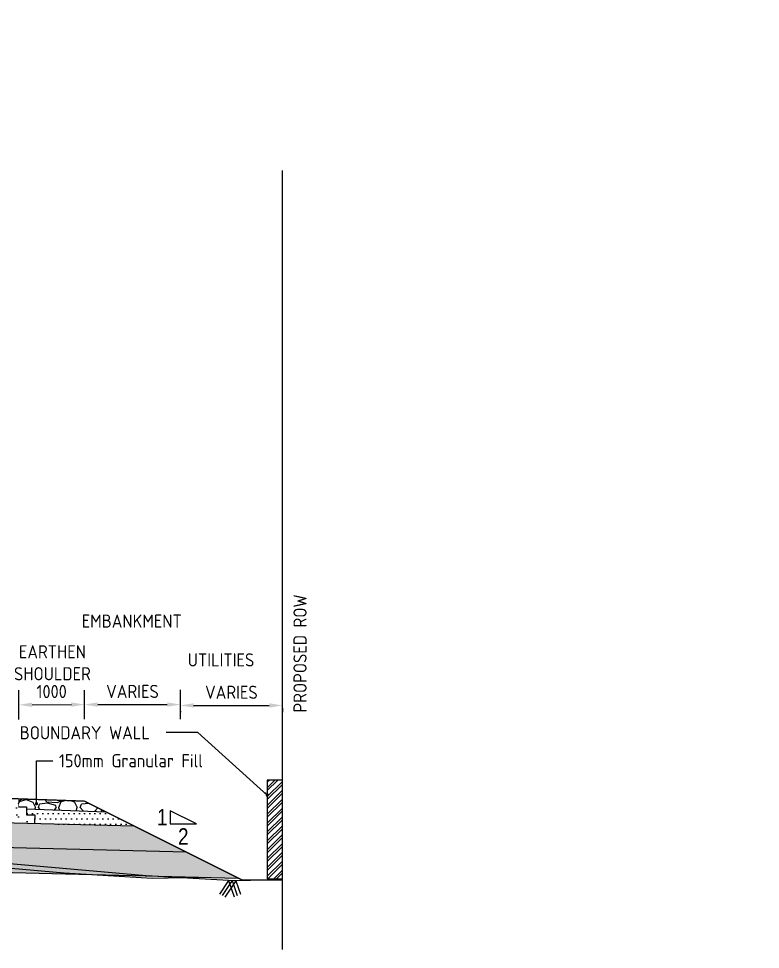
# Model space of a CAD drawing. Header units: millimetres. Extents: x 207528 to 778454, y -364692 to 101323.
# Drawn here: x 549944 to 561223, y -277530 to -263378 of the extents above; entities that cross this region are included whole.
import ezdxf

# ---------------------------------------------------------------- set-up
doc = ezdxf.new("R2010")
doc.units = ezdxf.units.MM
for name, color, linetype in [('Dim', 253, 'Continuous'), ('Dimension', 253, 'Continuous'), ('hatch', 253, 'Continuous'), ('Proposed ROW', 241, 'MNEW')]:
    doc.layers.add(name, color=color, linetype=linetype)
doc.layers.add('Text small', color=1, linetype='Continuous', lineweight=20)
doc.styles.add('DIM', font='ARIALN.TTF', dxfattribs={"height": 250})
doc.styles.add('isocp 100', font='isocp.shx', dxfattribs={"height": 200})
doc.styles.get("Standard").update_dxf_attribs({"font": 'arial.ttf'})
doc.linetypes.add('MNEW', pattern='A,26.152623,-1.048632,["PROW",Standard,S=1.75,R=0,X=0,Y=-0.975095],-7.693777,26.152623', length=61.047655)
doc.dimstyles.new('new', dxfattribs={"dimtxt": 150, "dimasz": 150, "dimexe": 100, "dimexo": 0.1, "dimgap": 0.09, "dimtad": 0, "dimtih": 1, "dimtoh": 1, "dimdec": 0, "dimzin": 0, "dimdsep": 46, "dimtxsty": 'DIM', "dimcen": 0.09, "dimclrd": 256, "dimclrt": 252, "dimadec": 0, "dimazin": 0, "dimtfac": 1, "dimtdec": 0, "dimtofl": 0, "dimtmove": 0, "dimatfit": 3, "dimfxl": 1, "dimtolj": 1, "dimtzin": 0, "dimlwd": -1, "dimarcsym": 0})
doc.dimstyles.new('NH30A_100', dxfattribs={"dimscale": 100, "dimtxt": 2, "dimasz": 2, "dimexe": 1, "dimexo": 1, "dimgap": 1, "dimtad": 1, "dimdec": 0, "dimdsep": 46, "dimtxsty": 'isocp 100', "dimcen": 0.5, "dimclrd": 47, "dimclre": 47, "dimclrt": 1, "dimadec": 0, "dimazin": 0, "dimtfac": 1, "dimtdec": 0, "dimtmove": 0, "dimatfit": 3, "dimfxl": 1, "dimtolj": 1, "dimtzin": 0, "dimarcsym": 0})

# ---------------------------------------------------------------- blocks, each defined once
blk = doc.blocks.new('*D690')
at = {"layer": 'Defpoints', "color": 0, "transparency": 16777216}
for p in [(530087, -263720), (530077, -265355), (530087, -265355)]:
    blk.add_point(p, dxfattribs=at)
at = {"layer": 'Text small', "color": 47, "lineweight": -2, "transparency": 16777216}
for p, q in [((530077, -265255), (530077, -263620)), ((530087, -265255), (530087, -263620)), ((529877, -263720), (529677, -263720)), ((530077, -263720), (530087, -263720)), ((530287, -263720), (532227, -263720))]:
    blk.add_line(p, q, dxfattribs=at)
at = {"layer": 'Text small', "color": 47, "transparency": 16777216}
for points in [[(529877, -263686), (529877, -263753), (530077, -263720)], [(530287, -263686), (530287, -263753), (530087, -263720)]]:
    blk.add_solid(points, dxfattribs=at)
at = {"layer": 'Text small', "color": 1, "transparency": 16777216, "insert": (531357, -263510), "char_height": 200, "width": 159266.94, "attachment_point": 5, "style": 'isocp 100'}
blk.add_mtext('\\A1;10 (EXP. GAP)', dxfattribs=at)
blk = doc.blocks.new('*D818')
at = {"layer": 'Defpoints', "color": 0, "transparency": 16777216}
for p in [(530077, -263720), (530077, -265355), (530087, -265355)]:
    blk.add_point(p, dxfattribs=at)
at = {"layer": 'Text small', "color": 47, "lineweight": -2, "transparency": 16777216}
for p, q in [((530077, -265255), (530077, -263620)), ((530087, -265255), (530087, -263620)), ((529877, -263720), (527937, -263720)), ((530087, -263720), (530077, -263720)), ((530287, -263720), (530487, -263720))]:
    blk.add_line(p, q, dxfattribs=at)
at = {"layer": 'Text small', "color": 47, "transparency": 16777216}
for points in [[(529877, -263686), (529877, -263753), (530077, -263720)], [(530287, -263686), (530287, -263753), (530087, -263720)]]:
    blk.add_solid(points, dxfattribs=at)
at = {"layer": 'Text small', "color": 1, "transparency": 16777216, "insert": (528807, -263510), "char_height": 200, "width": 159266.94, "attachment_point": 5, "style": 'isocp 100'}
blk.add_mtext('\\A1;10 (EXP. GAP)', dxfattribs=at)
blk = doc.blocks.new('*D814')
at = {"layer": 'Defpoints', "color": 0, "transparency": 16777216}
for p in [(552405, -273808), (553955, -273764), (553955, -273821)]:
    blk.add_point(p, dxfattribs=at)
at = {"layer": 'Text small', "color": 47, "lineweight": -2, "transparency": 16777216}
for p, q in [((552605, -273821), (553755, -273821)), ((552405, -273908), (552405, -273921)), ((553955, -273864), (553955, -273921))]:
    blk.add_line(p, q, dxfattribs=at)
at = {"layer": 'Text small', "color": 47, "transparency": 16777216}
for points in [[(552605, -273788), (552605, -273855), (552405, -273821)], [(553755, -273788), (553755, -273855), (553955, -273821)]]:
    blk.add_solid(points, dxfattribs=at)
at = {"layer": 'Text small', "color": 1, "transparency": 16777216, "insert": (553180, -273621), "char_height": 200, "attachment_point": 5, "style": 'isocp 100'}
blk.add_mtext('\\A1;VARIES', dxfattribs=at)
blk = doc.blocks.new('*D816')
at = {"layer": 'Defpoints', "color": 0, "transparency": 16777216}
for p in [(549948, -273812), (550947, -273808), (550947, -273808)]:
    blk.add_point(p, dxfattribs=at)
at = {"layer": 'Text small', "color": 47, "lineweight": -2, "transparency": 16777216}
blk.add_line((550148, -273811), (550747, -273809), dxfattribs=at)
at = {"layer": 'Text small', "color": 47, "transparency": 16777216}
for points in [[(550148, -273778), (550148, -273844), (549948, -273812)], [(550747, -273775), (550747, -273842), (550947, -273808)]]:
    blk.add_solid(points, dxfattribs=at)
at = {"layer": 'Text small', "color": 1, "transparency": 16777216, "insert": (550447, -273610), "char_height": 200, "attachment_point": 5, "rotation": 0.216, "style": 'isocp 100'}
blk.add_mtext('\\A1;1000', dxfattribs=at)
blk = doc.blocks.new('*D817')
at = {"layer": 'Defpoints', "color": 0, "transparency": 16777216}
for p in [(550947, -273808), (552405, -273808), (552405, -273808)]:
    blk.add_point(p, dxfattribs=at)
at = {"layer": 'Text small', "color": 47, "lineweight": -2, "transparency": 16777216}
blk.add_line((551147, -273808), (552205, -273808), dxfattribs=at)
at = {"layer": 'Text small', "color": 47, "transparency": 16777216}
for points in [[(551147, -273775), (551147, -273842), (550947, -273808)], [(552205, -273775), (552205, -273841), (552405, -273808)]]:
    blk.add_solid(points, dxfattribs=at)
at = {"layer": 'Text small', "color": 1, "transparency": 16777216, "insert": (551676, -273608), "char_height": 200, "attachment_point": 5, "rotation": 0.0092, "style": 'isocp 100'}
blk.add_mtext('\\A1;VARIES', dxfattribs=at)

msp = doc.modelspace()

# ---------------------------------------------------------------- hatches: boundary and pattern name
at = {"layer": 'Dim'}
h = msp.add_hatch(dxfattribs=at)
h.set_pattern_fill('ANSI32', scale=10)
h.set_pattern_definition([(45, (190409.82, -331801.38), (-67.35192, 67.35192), []), (45, (190454.72, -331801.38), (-67.35192, 67.35192), [])])
h.paths.add_polyline_path([(553955.4, -276455.9), (553955.4, -274955.9), (553725.4, -274955.9), (553725.4, -276455.9)])
h = msp.add_hatch(dxfattribs=at)
h.set_pattern_fill('AR-CONC', color=256, scale=3)
h.set_pattern_definition([(50, (415973.2, -288765.1), (546.554, -47.8173), [57.15, -628.65]), (355, (415973.2, -288765.1), (-105.7303, 573.1705), [45.72, -502.9218]), (100.45144, (416018.76, -288769.1), (440.8237, 525.3533), [48.57, -534.2707]), (46.1842, (415973.2, -288612.7), (813.237, -126.127), [85.725, -942.975]), (96.63556, (416041, -288623.2), (712.2124, 742.2784), [72.855, -801.407]), (351.18415, (415973.2, -288612.7), (712.2124, 742.2784), [68.58, -754.379]), (21, (416049.4, -288650.8), (454.8432, -306.7956), [57.15, -628.65]), (326, (416049.4, -288650.8), (185.406, 552.564), [45.72, -502.92]), (71.45144, (416087.3, -288676.36), (640.2493, 245.7683), [48.57, -534.2698]), (37.5, (415973.22, -288765.1), (9.2658, 253.66512), [0, -496.824, 0, -510.54, 0, -504.825]), (7.5, (415973.22, -288765.1), (200.459, 300.5417), [0, -291.084, 0, -485.394, 0, -192.405]), (327.5, (415803.3, -288765.1), (406.7718, -17.18623), [0, -190.5, 0, -594.36, 0, -788.67]), (317.5, (415727.1, -288765.1), (444.3875, 76.2795), [0, -247.65, 0, -394.716, 0, -560.07])])
h.paths.add_polyline_path([(550091.1, -275364.7), (548670.2, -275329.2), (547772.4, -275400.6), (546589.2, -275456.6), (545050.7, -275464.5), (543748, -275403.6), (542581.9, -275385.4), (542581.9, -275436.8), (550091.1, -275614.8)])
h.paths.add_polyline_path([(548670.2, -275329.2), (543091.1, -275189.7), (542581.9, -275177), (542581.9, -275385.4), (543748, -275403.6), (545050.7, -275464.5), (546589.2, -275456.6), (547772.4, -275400.6)])
at = {"layer": 'hatch'}
h = msp.add_hatch(dxfattribs=at)
h.set_pattern_fill('GRAVEL', color=11, scale=25)
h.set_pattern_definition([(228.012788, (200628.105, -342686.773), (-5080.0000004, -5714.9999996), [85.4304, -8457.6209]), (184.969741, (200570.955, -342750.273), (7619.999997, 635.0000362), [146.6012, -14513.5122]), (132.510447, (200424.905, -342762.973), (6350.0000027, -6984.9999976), [103.3704, -10233.6807]), (267.273689, (200177.255, -342921.723), (635.0000013, 12700), [133.5011, -13216.6094]), (292.833654, (200170.905, -343055.073), (-3175.0000003, 7620), [130.9084, -12959.9519]), (357.273689, (200221.705, -343175.723), (-12700, 635.0000013), [133.5011, -13216.6094]), (37.6942405, (200355.055, -343182.073), (-8254.9999996, -6350.0000005), [176.5484, -17478.2788]), (72.255328, (200494.755, -343074.123), (4445.0000012, 13969.9999996), [166.6799, -16501.3142]), (121.429566, (200545.555, -342915.373), (-5080.0000007, 8254.9999996), [133.9532, -13261.3864]), (175.236358, (200475.705, -342801.073), (6985, -635.000001), [152.9283, -7493.4842]), (222.397438, (200323.305, -342788.373), (-7619.9999998, -6985.0000003), [197.7695, -19579.1931]), (138.814075, (200805.905, -342928.07), (-4445, 3810), [67.5011, -6682.6415]), (171.469234, (200755.105, -342883.623), (8255.0000002, -1269.9999986), [128.4205, -12713.6597]), (225, (200628.1, -342864.57), (-9e-14, -635), [89.8023, -808.2233]), (203.19859, (200583.655, -342788.37), (3175, 1270), [48.3603, -4787.6556]), (291.80141, (200539.2, -342807.42), (-635, 1905), [68.3914, -3351.1882]), (30.963757, (200564.6, -342870.92), (1905, 1270), [111.0799, -3591.5745]), (161.56505, (200659.85, -342813.77), (1270, -635), [80.3218, -1927.7245]), (16.38954, (200170.905, -342807.423), (6350, 1905), [112.522, -11139.7067]), (70.346176, (200278.855, -342775.673), (-2540, -6985), [94.3997, -9345.5539]), (293.19859, (200659.855, -342686.77), (-1270, 3175), [96.72, -4739.2959]), (343.61046, (200697.955, -342775.673), (-6350, 1904.9999996), [112.522, -11139.7067]), (339.443955, (200170.905, -343201.12), (-3175, 1270), [108.5088, -5316.9336]), (294.77514, (200272.505, -343239.223), (-3175.000004, 6984.9999983), [90.918, -9000.8983]), (66.80141, (200666.205, -343321.77), (1270, 3175), [96.72, -4739.2959]), (17.354025, (200704.305, -343232.873), (-8255, -2540.0000005), [106.4457, -10538.094]), (69.443955, (200355.055, -343321.77), (-1270, -3175), [54.2544, -5371.188]), (101.309932, (200628.1, -343321.77), (-635, 2540), [32.3787, -3205.4987]), (165.963757, (200621.75, -343290.02), (1905, -635), [130.9084, -2487.2636]), (186.009006, (200494.755, -343258.273), (6350, 635.0000003), [121.3167, -12010.3412]), (303.69007, (200564.6, -342928.07), (-635, 1270), [91.581, -2197.9441]), (353.1572266, (200615.405, -343004.273), (10795, -1269.9999994), [159.8892, -15829.0023]), (60.945396, (200774.155, -343023.32), (-2540, -4445), [65.3771, -6472.3481]), (90, (200805.9, -342966.2), (-635, 635), [38.1, -596.9]), (120.256437, (200482.055, -343239.223), (2539.9999997, -4445), [88.2167, -8733.4852]), (48.012787, (200437.605, -343163.023), (5080.0000004, 5714.9999996), [170.8607, -8372.1905]), (0, (200551.9, -343036), (635, 635), [165.1, -469.9]), (325.304846, (200717.005, -343036.023), (6350.0000024, -4444.9999966), [100.4024, -9939.8292]), (254.054604, (200799.555, -343093.17), (-635, -2540), [92.4573, -4530.4125]), (207.645975, (200774.155, -343182.073), (-12065.0000004, -6349.9999992), [150.5363, -14903.1161]), (175.426079, (200640.805, -343251.923), (-8255, 635), [159.2574, -15766.4616])])
h.paths.add_polyline_path([(551266.2, -275437.4), (550943.3, -275276), (549944.3, -275241), (549943.8, -275241), (549943.8, -275361.1), (550064.4, -275361.1), (550064.4, -275395.3)])
h = msp.add_hatch(dxfattribs=at)
h.set_pattern_fill('DOTS', scale=50)
h.set_pattern_definition([(0, (461372.26, -352222.02), (39.6875, 79.375), [0, -79.375])])
h.paths.add_polyline_path([(551701.7, -275655), (551251.1, -275436.8), (550064.4, -275386.5), (550064.4, -275404.9), (550064.4, -275412.9), (550064.4, -275423.6), (550064.4, -275436.9), (550064.4, -275486.1), (550189.4, -275486.1), (550186.1, -275617.2)])
h = msp.add_hatch(dxfattribs=at)
h.set_pattern_fill('GRAVEL', color=11, scale=25)
h.set_pattern_definition([(228.012788, (416430.416, -288130.096), (-5080, -5715), [85.4304, -8457.621]), (184.96974, (416373.266, -288193.596), (7619.999997, 635.000036), [146.6012, -14513.5122]), (132.510447, (416227.216, -288206.296), (6350.000003, -6984.999998), [103.3704, -10233.6807]), (267.27369, (415979.566, -288365.046), (635.000001, 12700), [133.501, -13216.6094]), (292.833654, (415973.216, -288498.396), (-3175, 7620), [130.9084, -12959.952]), (357.27369, (416024.016, -288619.046), (-12700, 635.000001), [133.501, -13216.6094]), (37.69424, (416157.366, -288625.396), (-8254.9999996, -6350.0000005), [176.5484, -17478.2788]), (72.255328, (416297.066, -288517.446), (4445.000001, 13969.9999996), [166.68, -16501.3142]), (121.429566, (416347.866, -288358.696), (-5080.000001, 8254.9999996), [133.9532, -13261.3864]), (175.23636, (416278.016, -288244.396), (6985, -635.000001), [152.9283, -7493.4842]), (222.397438, (416125.616, -288231.696), (-7619.9999998, -6985.0000003), [197.7695, -19579.193]), (138.814075, (416608.216, -288371.396), (-4445, 3810), [67.501, -6682.6415]), (171.469234, (416557.416, -288326.946), (8255, -1269.9999986), [128.4205, -12713.6597]), (225, (416430.4, -288307.9), (-9e-14, -635), [89.8023, -808.2233]), (203.19859, (416385.97, -288231.7), (3175, 1270), [48.3603, -4787.6556]), (291.80141, (416341.52, -288250.75), (-635, 1905), [68.3914, -3351.1882]), (30.96376, (416366.92, -288314.25), (1905, 1270), [111.08, -3591.5745]), (161.56505, (416462.17, -288257.1), (1270, -635), [80.3218, -1927.7245]), (16.38954, (415973.216, -288250.746), (6350, 1905), [112.522, -11139.7067]), (70.346176, (416081.166, -288218.996), (-2540, -6985), [94.3997, -9345.554]), (293.19859, (416462.17, -288130.1), (-1270, 3175), [96.72, -4739.296]), (343.61046, (416500.266, -288218.996), (-6350, 1905), [112.522, -11139.7067]), (339.443955, (415973.216, -288644.446), (-3175, 1270), [108.5088, -5316.9336]), (294.77514, (416074.816, -288682.546), (-3175.000004, 6984.999998), [90.918, -9000.8983]), (66.80141, (416468.52, -288765.1), (1270, 3175), [96.72, -4739.296]), (17.354025, (416506.616, -288676.196), (-8255, -2540.000001), [106.4457, -10538.094]), (69.443955, (416157.366, -288765.096), (-1270, -3175), [54.2544, -5371.188]), (101.30993, (416430.42, -288765.1), (-635, 2540), [32.3787, -3205.4987]), (165.96376, (416424.07, -288733.35), (1905, -635), [130.9084, -2487.2636]), (186.009006, (416297.066, -288701.596), (6350, 635), [121.3167, -12010.3412]), (303.69007, (416366.92, -288371.4), (-635, 1270), [91.581, -2197.944]), (353.157227, (416417.716, -288447.596), (10795, -1269.9999994), [159.8892, -15829.0023]), (60.945396, (416576.466, -288466.646), (-2540, -4445), [65.377, -6472.348]), (90, (416608.2, -288409.5), (-635, 635), [38.1, -596.9]), (120.256437, (416284.366, -288682.546), (2540, -4445), [88.2167, -8733.4852]), (48.012787, (416239.916, -288606.346), (5080, 5715), [170.8607, -8372.1905]), (0, (416354.2, -288479.35), (635, 635), [165.1, -469.9]), (325.304846, (416519.316, -288479.346), (6350.000002, -4444.999997), [100.4024, -9939.8292]), (254.054604, (416601.87, -288536.5), (-635, -2540), [92.4573, -4530.4125]), (207.645975, (416576.466, -288625.396), (-12065.0000004, -6349.999999), [150.5363, -14903.116]), (175.426079, (416443.116, -288695.246), (-8255, 635), [159.2574, -15766.4616])])
h.paths.add_polyline_path([(551701.7, -275655), (552492.1, -276050.2), (542581.9, -275802.4), (542581.9, -275427)])
h = msp.add_hatch(dxfattribs=at)
h.set_pattern_fill('DOTS', color=25, scale=50)
h.set_pattern_definition([(0, (415973.22, -288765.1), (39.6875, 79.375), [0, -79.375])])
h.paths.add_polyline_path([(552492.1, -276050.2), (553281.5, -276444.8), (542581.9, -276177.3), (542581.9, -275802.4), (542718.1, -275805.8)])

# ---------------------------------------------------------------- linework, layer by layer
for points, const_width in [([(549944.3, -275241), (542955.4, -275066.3)], 20), ([(549944.3, -275241), (550943.3, -275276)], 20), ([(549943.8, -275241.1), (549943.8, -275361.1)], 10), ([(550943.3, -275276), (553341.4, -276474.7)], 20), ([(553341.4, -276474.7), (553955.4, -276474.7)], 20)]:
    msp.add_lwpolyline(points, dxfattribs=dict(const_width=const_width))
for points in [[(549944.4, -275361.1), (550064.4, -275361.1)], [(550064.4, -275361.1), (550064.4, -275486.1), (550189.4, -275486.1), (550186.1, -275617.2)], [(551701.7, -275655), (542581.9, -275427)], [(550064.4, -275395.3), (551266.2, -275437.4)], [(552492.1, -276050.2), (542581.9, -275802.4)], [(542581.9, -276177.3), (553281.5, -276444.8)]]:
    msp.add_lwpolyline(points)
at = {"layer": 'Dim'}
for points in [[(549947.8, -274033.3), (549947.8, -273590)], [(550947.4, -274029.7), (550947.4, -273586.4)], [(552404.7, -274029.3), (552404.7, -273586)], [(553138.1, -276482.3), (552998.4, -276689.9)], [(553193, -276480.5), (553039.6, -276708.5)], [(553248.2, -276488.1), (553081.1, -276736.4)], [(553138.1, -276482.3), (553221.6, -276733.6)], [(553193, -276480.5), (553268.7, -276708.5)], [(553248.2, -276488.1), (553316.2, -276692.7)]]:
    msp.add_lwpolyline(points, dxfattribs=at)
at = {"layer": 'Dim', "color": 7}
msp.add_lwpolyline([(553955.4, -276455.9), (553955.4, -274955.9), (553725.4, -274955.9), (553725.4, -276455.9)], close=True, dxfattribs=at)
at = {"layer": 'Dim'}
msp.add_lwpolyline([(552249.6, -275421.6), (552249.6, -275621.6), (552649.6, -275621.6)], close=True, dxfattribs=at)
at = {"layer": 'Dimension', "linetype": 'Continuous', "ltscale": 10, "flags": 128}
for points in [[(553955.4, -276474.7), (553225.2, -276487.4), (551884.5, -276409.8), (549693.8, -276217.2), (548674.2, -276188.4), (547308.3, -276275.1), (544825.9, -276254.6), (543850.4, -276062.1), (540774.4, -275750.5), (537357.2, -275467.5), (530082.4, -275252.5)], [(552705.9, -276438), (551975.8, -276450.6), (550635, -276373.1), (548444.4, -276180.4), (547424.8, -276151.6), (546058.8, -276238.4), (543576.5, -276217.9), (542601, -276025.4), (539524.9, -275713.7), (536107.8, -275430.7), (530082.4, -275252.6)]]:
    msp.add_lwpolyline(points, dxfattribs=at)
at = {"layer": 'Proposed ROW', "lineweight": -3, "ltscale": 3, "flags": 128}
msp.add_lwpolyline([(553955.4, -277530.1), (553955.4, -265687.3)], dxfattribs=at)

# ---------------------------------------------------------------- texts
at = {"layer": 'Dim', "char_height": 250, "attachment_point": 5, "style": 'DIM'}
for s, insert in [('1', (552129, -275518.7)), ('2', (552448.1, -275813.5))]:
    msp.add_mtext_dynamic_manual_height_columns(s, width=5325.312, gutter_width=1250, heights=[0], dxfattribs=dict(at, insert=insert))
at = {"layer": 'Text small', "insert": (554223.3, -273030.9), "char_height": 200, "attachment_point": 5, "rotation": 90, "style": 'isocp 100'}
msp.add_mtext_dynamic_manual_height_columns('PROPOSED ROW', width=5325.312, gutter_width=1250, heights=[0], dxfattribs=at)
at = {"layer": 'Text small', "char_height": 200, "width": 5325.312, "attachment_point": 5, "style": 'isocp 100'}
for s, insert in [('\\A1;EMBANKMENT', (551664.7, -272539)), ('\\A1;150mm Granular Fill', (551652.6, -274661.9))]:
    msp.add_mtext(s, dxfattribs=dict(at, insert=insert))
at = {"layer": 'Text small', "char_height": 200, "attachment_point": 5, "style": 'isocp 100'}
for s, insert in [('EARTHEN \\PSHOULDER', (550458.2, -273172.6)), ('UTILITIES', (553022.1, -273128.6)), ('BOUNDARY WALL', (550950.5, -274236.4))]:
    msp.add_mtext_dynamic_manual_height_columns(s, width=5325.312, gutter_width=1250, heights=[0], dxfattribs=dict(at, insert=insert))

# ---------------------------------------------------------------- dimensions: what is measured, and where the dimension line sits
at = {"layer": 'Text small'}
for base, p1, p2, text, picture, middle in [((530077.4, -263719.5), (530087.4, -265355.4), (530077.4, -265355.4), '<> (EXP. GAP)', '*D818', (528807.4, -263509.5)), ((553955.4, -273821.4), (552404.7, -273807.8), (553955.4, -273764), 'VARIES', '*D814', (553180, -273621.4))]:
    dim = msp.add_linear_dim(base=base, p1=p1, p2=p2, angle=180, text=text, dimstyle='NH30A_100', dxfattribs=at)
    dim.commit()
    dim.dimension.update_dxf_attribs({"geometry": picture, "text_midpoint": middle})
dim = msp.add_linear_dim(base=(530087.4, -263719.5), p1=(530077.4, -265355.4), p2=(530087.4, -265355.4), text='<> (EXP. GAP)', dimstyle='NH30A_100', dxfattribs=at)
dim.commit()
dim.dimension.update_dxf_attribs({"geometry": '*D690', "text_midpoint": (531357.4, -263509.5)})
dim = msp.add_aligned_dim(p1=(549947.8, -273811.6), p2=(550947.4, -273807.8), distance=0, dimstyle='NH30A_100', dxfattribs=at)
dim.commit()
dim.dimension.update_dxf_attribs({"geometry": '*D816', "text_midpoint": (550446.8, -273609.7)})
dim = msp.add_aligned_dim(p1=(550947.4, -273808.2), p2=(552404.7, -273808), distance=0, text='VARIES', dimstyle='NH30A_100', dxfattribs=at)
dim.commit()
dim.dimension.update_dxf_attribs({"geometry": '*D817', "text_midpoint": (551676, -273608.1)})

# ---------------------------------------------------------------- leaders
at = {"layer": 'Dimension'}
for points in [[(553725.4, -275183.8), (552670.1, -274230.1), (552188.6, -274230.1)], [(550215.9, -275315.2), (550215.9, -274662.4), (550466, -274665.2)]]:
    msp.add_leader(points, dimstyle='new', override={"dimasz": 50, "dimclrd": 256, "dimldrblk": 'Dot'}, dxfattribs=at)

doc.saveas('drawing.dxf')
